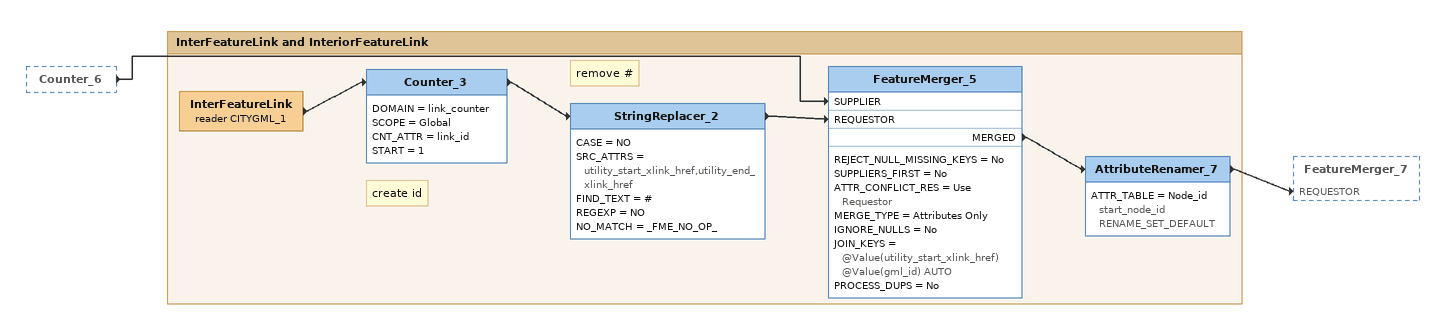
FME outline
Counter_6 [outside]
    -> FeatureMerger_5 [SUPPLIER]

Bookmark: InterFeatureLink and InteriorFeatureLink
InterFeatureLink (reader CITYGML_1)
    -> Counter_3
Note: create id
Counter_3
    DOMAIN = link_counter
    SCOPE = Global
    CNT_ATTR = link_id
    START = 1
    -> StringReplacer_2
Note: remove #
StringReplacer_2
    CASE = NO
    SRC_ATTRS = utility_start_xlink_href,utility_end_xlink_href
    FIND_TEXT = #
    REGEXP = NO
    NO_MATCH = _FME_NO_OP_
    -> FeatureMerger_5 [REQUESTOR]
FeatureMerger_5
    REJECT_NULL_MISSING_KEYS = No
    SUPPLIERS_FIRST = No
    ATTR_CONFLICT_RES = Use Requestor
    MERGE_TYPE = Attributes Only
    IGNORE_NULLS = No
    JOIN_KEYS = @Value(utility_start_xlink_href) @Value(gml_id) AUTO
    PROCESS_DUPS = No
    MERGED -> AttributeRenamer_7
AttributeRenamer_7
    ATTR_TABLE = Node_id start_node_id RENAME_SET_DEFAULT
    -> FeatureMerger_7 [REQUESTOR]
